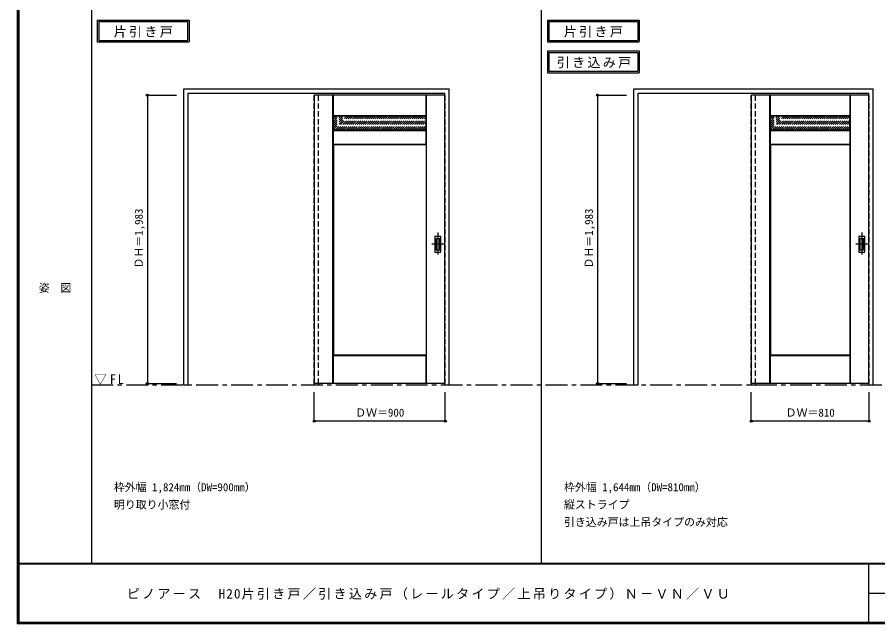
# Model space of a CAD drawing. Units: millimetres, scale not verified. Extents: x -6000 to 5700, y -4307 to 4260.
# Drawn here: x -6000 to -87, y -4205 to -36 of the extents above; entities that cross this region are included whole.
import ezdxf
from ezdxf.enums import TextEntityAlignment as Align

# ---------------------------------------------------------------- set-up
doc = ezdxf.new("R2010")
doc.units = ezdxf.units.MM
doc.header["$LTSCALE"] = 30
doc.header["$PDMODE"] = 32
doc.header["$PDSIZE"] = 15
doc.linetypes.add('CHAIN1', pattern=[8, 5, -1, 1, -1])
doc.linetypes.add('DASHED1', pattern=[1.8, 1.2, -0.6])
for name, color, linetype in [('0-1_通り芯', 4, 'CHAIN1'), ('0-2_扉', 4, 'DASHED1'), ('0-3_仕上げ', 7, 'Continuous'), ('0-4_枠', 3, 'Continuous'), ('0-6_引手', 3, 'Continuous'), ('0-A_文字', 7, 'Continuous'), ('0-B_寸法', 7, 'Continuous'), ('0-C_ハッチ', 4, 'DASHED1'), ('F-1_枠', 6, 'Continuous'), ('F-A_文字', 7, 'Continuous')]:
    doc.layers.add(name, color=color, linetype=linetype)
doc.styles.add('ＭＳ ゴシック', font='')
doc.styles.get('ＭＳ ゴシック').set_extended_font_data('MS Gothic')

msp = doc.modelspace()

# ---------------------------------------------------------------- linework, layer by layer
at = {"layer": '0-1_通り芯'}
for p, q in [((-3109.75, -1515.5), (-3109.75, -1677.5)), ((-197.25, -1515.5), (-197.25, -1677.5)), ((-3068.75, -1596.5), (-3150.75, -1596.5)), ((-156.25, -1596.5), (-238.25, -1596.5))]:
    msp.add_line(p, q, dxfattribs=at)
at = {"layer": '0-1_通り芯', "color": 7}
msp.add_line((-5490, -2562.5), (5690, -2562.5), dxfattribs=at)
at = {"layer": '0-2_扉'}
for p, q in [((-3958.75, -571), (-3958.75, -575)), ((-3061.75, -571), (-3058.75, -571)), ((-3058.75, -2554), (-3058.75, -571)), ((-956.25, -571), (-956.25, -575)), ((-149.25, -571), (-146.25, -571)), ((-3061.75, -2554), (-3058.75, -2554))]:
    msp.add_line(p, q, dxfattribs=at)
at = {"layer": '0-2_扉', "color": 3, "linetype": 'Continuous'}
for p, q in [((-3061.75, -571), (-3958.75, -571)), ((-3958.75, -571), (-3958.75, -2554)), ((-956.25, -571), (-956.25, -2554)), ((-149.25, -571), (-956.25, -571)), ((-3061.75, -2554), (-3958.75, -2554)), ((-149.25, -2554), (-956.25, -2554))]:
    msp.add_line(p, q, dxfattribs=at)
at = {"layer": '0-2_扉'}
msp.add_lwpolyline([(-149.25, -2554), (-146.25, -2554), (-146.25, -571)], dxfattribs=at)
at = {"layer": '0-3_仕上げ'}
for p, q in [((-3830.75, -2554), (-3830.75, -571)), ((-3829.25, -714), (-3829.25, -571)), ((-3827.75, -712.5), (-3827.75, -571)), ((-3189.75, -712.5), (-3189.75, -571)), ((-3188.25, -714), (-3188.25, -571)), ((-3186.75, -2554), (-3186.75, -571)), ((-828.25, -2554), (-828.25, -571)), ((-826.75, -714), (-826.75, -571)), ((-825.25, -712.5), (-825.25, -571)), ((-277.25, -712.5), (-277.25, -571)), ((-275.75, -714), (-275.75, -571)), ((-274.25, -2554), (-274.25, -571)), ((-3827.75, -712.5), (-3829.25, -714)), ((-3826.75, -716.5), (-3829.25, -714)), ((-3189.75, -712.5), (-3827.75, -712.5)), ((-824.25, -716.5), (-826.75, -714)), ((-3829.25, -909), (-3829.25, -814)), ((-3827.75, -907.5), (-3827.75, -815.5)), ((-3189.75, -815.5), (-3827.75, -815.5)), ((-3190.75, -811.5), (-3188.25, -814)), ((-3189.75, -815.5), (-3188.25, -814)), ((-3189.75, -907.5), (-3189.75, -815.5)), ((-3188.25, -909), (-3188.25, -814)), ((-826.75, -909), (-826.75, -814)), ((-825.25, -907.5), (-825.25, -815.5)), ((-277.25, -815.5), (-825.25, -815.5)), ((-278.25, -811.5), (-275.75, -814)), ((-277.25, -815.5), (-275.75, -814)), ((-277.25, -907.5), (-277.25, -815.5)), ((-275.75, -909), (-275.75, -814)), ((-3827.75, -907.5), (-3829.25, -909)), ((-3826.75, -911.5), (-3829.25, -909)), ((-3827.75, -907.5), (-3189.75, -907.5)), ((-825.25, -907.5), (-826.75, -909)), ((-824.25, -911.5), (-826.75, -909)), ((-825.25, -907.5), (-277.25, -907.5)), ((-3829.25, -2554), (-3829.25, -2361)), ((-3827.75, -2554), (-3827.75, -2362.5)), ((-3189.75, -2362.5), (-3827.75, -2362.5)), ((-3190.75, -2358.5), (-3188.25, -2361)), ((-3189.75, -2362.5), (-3188.25, -2361)), ((-3189.75, -2554), (-3189.75, -2362.5)), ((-3188.25, -2554), (-3188.25, -2361)), ((-826.75, -2554), (-826.75, -2361)), ((-277.25, -2362.5), (-825.25, -2362.5)), ((-825.25, -2554), (-825.25, -2362.5)), ((-278.25, -2358.5), (-275.75, -2361)), ((-277.25, -2362.5), (-275.75, -2361)), ((-277.25, -2554), (-277.25, -2362.5)), ((-275.75, -2554), (-275.75, -2361))]:
    msp.add_line(p, q, dxfattribs=at)
at = {"layer": '0-3_仕上げ', "color": 3}
for p, q in [((-3826.75, -811.5), (-3826.75, -716.5)), ((-3190.75, -716.5), (-3826.75, -716.5)), ((-3190.75, -811.5), (-3190.75, -716.5)), ((-278.25, -716.5), (-824.25, -716.5)), ((-824.25, -811.5), (-824.25, -716.5)), ((-278.25, -811.5), (-278.25, -716.5)), ((-3190.75, -811.5), (-3826.75, -811.5)), ((-278.25, -811.5), (-824.25, -811.5)), ((-3826.75, -911.5), (-3826.75, -2358.5)), ((-824.25, -911.5), (-824.25, -2358.5)), ((-3190.75, -2358.5), (-3826.75, -2358.5)), ((-278.25, -2358.5), (-824.25, -2358.5))]:
    msp.add_line(p, q, dxfattribs=at)
at = {"layer": '0-3_仕上げ'}
for points in [[(-3189.75, -712.5), (-3188.25, -714), (-3190.75, -716.5)], [(-277.25, -712.5), (-825.25, -712.5), (-826.75, -714)], [(-277.25, -712.5), (-275.75, -714), (-278.25, -716.5)], [(-3827.75, -815.5), (-3829.25, -814), (-3826.75, -811.5)], [(-825.25, -815.5), (-826.75, -814), (-824.25, -811.5)], [(-3189.75, -907.5), (-3188.25, -909), (-3190.75, -911.5)], [(-277.25, -907.5), (-275.75, -909), (-278.25, -911.5)], [(-3827.75, -2362.5), (-3829.25, -2361), (-3826.75, -2358.5)], [(-825.25, -2362.5), (-826.75, -2361), (-824.25, -2358.5)]]:
    msp.add_lwpolyline(points, dxfattribs=at)
at = {"layer": '0-3_仕上げ', "color": 3}
for points in [[(-3826.75, -911.5), (-3190.75, -911.5), (-3190.75, -2358.5)], [(-824.25, -911.5), (-278.25, -911.5), (-278.25, -2358.5)]]:
    msp.add_lwpolyline(points, dxfattribs=at)
at = {"layer": '0-4_枠'}
for p, q in [((-4855.75, -2562.5), (-4855.75, -527.5)), ((-4855.75, -527.5), (-3031.75, -527.5)), ((-3031.75, -2562.5), (-3031.75, -527.5)), ((-1763.25, -2562.5), (-1763.25, -527.5)), ((-1763.25, -527.5), (-119.25, -527.5)), ((-119.25, -2562.5), (-119.25, -527.5)), ((-4825.75, -557.5), (-3061.75, -557.5)), ((-4825.75, -2562.5), (-4825.75, -557.5)), ((-3061.75, -2562.5), (-3061.75, -557.5)), ((-1733.25, -557.5), (-149.25, -557.5)), ((-1733.25, -2562.5), (-1733.25, -557.5)), ((-149.25, -2562.5), (-149.25, -557.5)), ((-4855.75, -2562.5), (-4825.75, -2562.5)), ((-3958.75, -2554), (-3958.75, -2562.5)), ((-3958.75, -2562.5), (-3928.75, -2562.5)), ((-3928.75, -2554), (-3928.75, -2562.5)), ((-3061.75, -2562.5), (-3031.75, -2562.5)), ((-1763.25, -2562.5), (-1733.25, -2562.5)), ((-956.25, -2554), (-956.25, -2562.5)), ((-956.25, -2562.5), (-926.25, -2562.5)), ((-926.25, -2554), (-926.25, -2562.5)), ((-149.25, -2562.5), (-119.25, -2562.5))]:
    msp.add_line(p, q, dxfattribs=at)
at = {"layer": '0-4_枠', "color": 4, "linetype": 'DASHED1'}
for p, q in [((-3958.75, -2554), (-3958.75, -557.5)), ((-3928.75, -2554), (-3928.75, -557.5)), ((-956.25, -2554), (-956.25, -557.5)), ((-926.25, -2554), (-926.25, -557.5))]:
    msp.add_line(p, q, dxfattribs=at)
at = {"layer": '0-6_引手'}
for p, q in [((-3130.75, -1543), (-3130.75, -1650)), ((-3129.25, -1541.5), (-3090.25, -1541.5)), ((-3088.75, -1650), (-3088.75, -1543)), ((-218.25, -1543), (-218.25, -1650)), ((-216.75, -1541.5), (-177.75, -1541.5)), ((-176.25, -1650), (-176.25, -1543)), ((-3129.25, -1651.5), (-3090.25, -1651.5)), ((-216.75, -1651.5), (-177.75, -1651.5))]:
    msp.add_line(p, q, dxfattribs=at)
at = {"layer": '0-6_引手', "color": 7}
for p, q in [((-3122.25, -1559), (-3122.25, -1634)), ((-3120.75, -1557.5), (-3098.75, -1557.5)), ((-3097.25, -1634), (-3097.25, -1559)), ((-209.75, -1559), (-209.75, -1634)), ((-208.25, -1557.5), (-186.25, -1557.5)), ((-184.75, -1634), (-184.75, -1559)), ((-3120.75, -1635.5), (-3098.75, -1635.5)), ((-208.25, -1635.5), (-186.25, -1635.5))]:
    msp.add_line(p, q, dxfattribs=at)
at = {"layer": '0-6_引手'}
for centre, start, end in [((-3129.25, -1543), 90, 180), ((-3090.25, -1543), 0, 90), ((-216.75, -1543), 90, 180), ((-177.75, -1543), 0, 90), ((-3129.25, -1650), 180, 270), ((-3090.25, -1650), 270, 0), ((-216.75, -1650), 180, 270), ((-177.75, -1650), 270, 0)]:
    msp.add_arc(centre, 1.5, start, end, dxfattribs=at)
at = {"layer": '0-6_引手', "color": 7}
for centre, start, end in [((-3120.75, -1559), 90, 180), ((-3098.75, -1559), 0, 90), ((-208.25, -1559), 90, 180), ((-186.25, -1559), 0, 90), ((-3120.75, -1634), 180, 270), ((-3098.75, -1634), 270, 0), ((-208.25, -1634), 180, 270), ((-186.25, -1634), 270, 0)]:
    msp.add_arc(centre, 1.5, start, end, dxfattribs=at)
at = {"layer": '0-A_文字'}
for p, q in [((-5450, -55.5), (-5450, -205.5)), ((-2357.5, -55.5), (-2357.5, -205.5)), ((-5440, -65.5), (-5440, -195.5)), ((-5440, -65.5), (-4828.97, -65.5)), ((-4828.97, -65.5), (-4828.97, -195.5)), ((-2347.5, -65.5), (-2347.5, -195.5)), ((-2347.5, -65.5), (-1736.47, -65.5)), ((-1736.47, -65.5), (-1736.47, -195.5)), ((-5450, -205.5), (-4818.97, -205.5)), ((-5440, -195.5), (-4828.97, -195.5)), ((-2357.5, -205.5), (-1726.47, -205.5)), ((-2347.5, -195.5), (-1736.47, -195.5)), ((-2357.5, -266.97), (-2357.5, -416.97)), ((-2347.5, -276.97), (-2347.5, -406.97)), ((-2347.5, -276.97), (-1736.47, -276.97)), ((-1736.47, -276.97), (-1736.47, -406.97)), ((-2347.5, -406.97), (-1736.47, -406.97)), ((-2357.5, -416.97), (-1726.47, -416.97))]:
    msp.add_line(p, q, dxfattribs=at)
for points in [[(-5450, -55.5), (-4818.97, -55.5), (-4818.97, -205.5)], [(-2357.5, -55.5), (-1726.47, -55.5), (-1726.47, -205.5)], [(-2357.5, -266.97), (-1726.47, -266.97), (-1726.47, -416.97)]]:
    msp.add_lwpolyline(points, dxfattribs=at)
at = {"layer": '0-B_寸法', "color": 4}
for p, q in [((-5105.75, -571), (-5105.75, -2554)), ((-5105.75, -571), (-4905.75, -571)), ((-2013.25, -571), (-2013.25, -2554)), ((-2013.25, -571), (-1813.25, -571)), ((-5105.75, -2554), (-4905.75, -2554)), ((-2013.25, -2554), (-1813.25, -2554)), ((-3958.75, -2812.5), (-3958.75, -2612.5)), ((-3058.75, -2812.5), (-3058.75, -2612.5)), ((-956.25, -2812.5), (-956.25, -2612.5)), ((-146.25, -2812.5), (-146.25, -2612.5)), ((-3058.75, -2812.5), (-3958.75, -2812.5)), ((-146.25, -2812.5), (-956.25, -2812.5))]:
    msp.add_line(p, q, dxfattribs=at)
at = {"layer": '0-B_寸法'}
for p in [(-5105.75, -571), (-2013.25, -571), (-5105.75, -2554), (-2013.25, -2554), (-3958.75, -2812.5), (-3058.75, -2812.5), (-956.25, -2812.5), (-146.25, -2812.5)]:
    msp.add_point(p, dxfattribs=at)
at = {"layer": '0-C_ハッチ'}
for p, q in [((-3826.75, -737.3), (-3805.95, -716.5)), ((-3826.75, -751.44), (-3791.81, -716.5)), ((-3826.75, -779.73), (-3763.52, -716.5)), ((-3826.75, -793.87), (-3749.38, -716.5)), ((-3826.75, -808.01), (-3735.24, -716.5)), ((-3826.75, -765.58), (-3777.67, -716.5)), ((-3826.75, -723.16), (-3820.09, -716.5)), ((-3816.1, -811.5), (-3721.1, -716.5)), ((-3801.96, -811.5), (-3706.96, -716.5)), ((-3787.81, -811.5), (-3692.81, -716.5)), ((-3773.67, -811.5), (-3678.67, -716.5)), ((-3759.53, -811.5), (-3664.53, -716.5)), ((-3745.39, -811.5), (-3650.39, -716.5)), ((-3731.25, -811.5), (-3636.25, -716.5)), ((-3717.1, -811.5), (-3622.1, -716.5)), ((-3702.96, -811.5), (-3607.96, -716.5)), ((-3688.82, -811.5), (-3593.82, -716.5)), ((-3674.68, -811.5), (-3579.68, -716.5)), ((-3660.53, -811.5), (-3565.53, -716.5)), ((-3646.39, -811.5), (-3551.39, -716.5)), ((-3632.25, -811.5), (-3537.25, -716.5)), ((-3618.11, -811.5), (-3523.11, -716.5)), ((-3603.97, -811.5), (-3508.97, -716.5)), ((-3589.82, -811.5), (-3494.82, -716.5)), ((-3575.68, -811.5), (-3480.68, -716.5)), ((-3561.54, -811.5), (-3466.54, -716.5)), ((-3547.4, -811.5), (-3452.4, -716.5)), ((-3533.26, -811.5), (-3438.26, -716.5)), ((-3519.11, -811.5), (-3424.11, -716.5)), ((-3504.97, -811.5), (-3409.97, -716.5)), ((-3490.83, -811.5), (-3395.83, -716.5)), ((-3476.69, -811.5), (-3381.69, -716.5)), ((-3462.54, -811.5), (-3367.54, -716.5)), ((-3448.4, -811.5), (-3353.4, -716.5)), ((-3434.26, -811.5), (-3339.26, -716.5)), ((-3420.12, -811.5), (-3325.12, -716.5)), ((-3405.98, -811.5), (-3310.98, -716.5)), ((-3391.83, -811.5), (-3296.83, -716.5)), ((-3377.69, -811.5), (-3282.69, -716.5)), ((-3363.55, -811.5), (-3268.55, -716.5)), ((-3349.41, -811.5), (-3254.41, -716.5)), ((-3335.27, -811.5), (-3240.27, -716.5)), ((-3321.12, -811.5), (-3226.12, -716.5)), ((-3306.98, -811.5), (-3211.98, -716.5)), ((-3292.84, -811.5), (-3197.84, -716.5)), ((-3278.7, -811.5), (-3190.75, -723.55)), ((-3264.55, -811.5), (-3190.75, -737.69)), ((-3250.41, -811.5), (-3190.75, -751.84)), ((-3236.27, -811.5), (-3190.75, -765.98)), ((-824.25, -737.3), (-803.45, -716.5)), ((-824.25, -751.44), (-789.31, -716.5)), ((-824.25, -779.73), (-761.02, -716.5)), ((-824.25, -793.87), (-746.88, -716.5)), ((-824.25, -808.01), (-732.74, -716.5)), ((-824.25, -765.58), (-775.17, -716.5)), ((-824.25, -723.16), (-817.59, -716.5)), ((-813.6, -811.5), (-718.6, -716.5)), ((-799.46, -811.5), (-704.46, -716.5)), ((-785.31, -811.5), (-690.31, -716.5)), ((-771.17, -811.5), (-676.17, -716.5)), ((-757.03, -811.5), (-662.03, -716.5)), ((-742.89, -811.5), (-647.89, -716.5)), ((-728.75, -811.5), (-633.75, -716.5)), ((-714.6, -811.5), (-619.6, -716.5)), ((-700.46, -811.5), (-605.46, -716.5)), ((-686.32, -811.5), (-591.32, -716.5)), ((-672.18, -811.5), (-577.18, -716.5)), ((-658.03, -811.5), (-563.03, -716.5)), ((-643.89, -811.5), (-548.89, -716.5)), ((-629.75, -811.5), (-534.75, -716.5)), ((-615.61, -811.5), (-520.61, -716.5)), ((-601.47, -811.5), (-506.47, -716.5)), ((-587.32, -811.5), (-492.32, -716.5)), ((-573.18, -811.5), (-478.18, -716.5)), ((-559.04, -811.5), (-464.04, -716.5)), ((-544.9, -811.5), (-449.9, -716.5)), ((-530.76, -811.5), (-435.76, -716.5)), ((-516.61, -811.5), (-421.61, -716.5)), ((-502.47, -811.5), (-407.47, -716.5)), ((-488.33, -811.5), (-393.33, -716.5)), ((-474.19, -811.5), (-379.19, -716.5)), ((-460.04, -811.5), (-365.04, -716.5)), ((-445.9, -811.5), (-350.9, -716.5)), ((-431.76, -811.5), (-336.76, -716.5)), ((-417.62, -811.5), (-322.62, -716.5)), ((-403.48, -811.5), (-308.48, -716.5)), ((-389.33, -811.5), (-294.33, -716.5)), ((-375.19, -811.5), (-280.19, -716.5)), ((-361.05, -811.5), (-278.25, -728.7)), ((-346.91, -811.5), (-278.25, -742.84)), ((-332.77, -811.5), (-278.25, -756.98)), ((-3222.13, -811.5), (-3190.75, -780.12)), ((-3207.99, -811.5), (-3190.75, -794.26)), ((-318.62, -811.5), (-278.25, -771.13)), ((-304.48, -811.5), (-278.25, -785.27)), ((-290.34, -811.5), (-278.25, -799.41))]:
    msp.add_line(p, q, dxfattribs=at)
at = {"layer": 'F-1_枠'}
for p, q in [((-6000, 4175), (-6000, -4205)), ((-5995, 4175), (-5995, -4205)), ((-5990, 4175), (-5990, -4205)), ((-5490, 4175), (-5490, -3790)), ((-2397.5, -3790), (-2397.5, 4175)), ((5700, -3790), (-6000, -3790)), ((5700, -3795), (-6000, -3795)), ((-150, -3795), (-150, -4195)), ((-150, -3995), (5690, -3995.01)), ((5700, -4195), (-6000, -4195)), ((5700, -4200), (-6000, -4200)), ((5700, -4205), (-6000, -4205))]:
    msp.add_line(p, q, dxfattribs=at)

# ---------------------------------------------------------------- texts
at = {"layer": '0-A_文字', "style": 'ＭＳ ゴシック'}
for s, p in [('枠外幅 1,824mm（DW=900mm）', (-5335.75, -3310)), ('枠外幅 1,644mm（DW=810mm）', (-2243.25, -3310)), ('明り取り小窓付', (-5335.75, -3430)), ('縦ストライプ', (-2243.25, -3430)), ('引き込み戸は上吊タイプのみ対応', (-2243.25, -3550))]:
    msp.add_text(s, height=54.99, dxfattribs=at).set_placement(p, align=Align.BOTTOM_LEFT)
at = {"layer": '0-A_文字', "char_height": 65.98, "attachment_point": 7, "style": 'ＭＳ ゴシック'}
for s, insert in [('\\T1.17;片引き戸', (-5336.98, -175.5)), ('\\T1.17;片引き戸', (-2244.48, -175.5)), ('\\T1.17;引き込み戸', (-2292.84, -386.97)), ('\\T1.26;\\W0.95;▽FL', (-5471.25, -2562.5))]:
    msp.add_mtext(s, dxfattribs=dict(at, insert=insert))
at = {"layer": '0-B_寸法', "style": 'ＭＳ ゴシック'}
for p in [(-5120.75, -1762.75), (-2028.25, -1762.75)]:
    msp.add_text('ＤＨ＝1,983', height=54.99, rotation=90, dxfattribs=at).set_placement(p, align=Align.BOTTOM_LEFT)
for s, p in [('ＤＷ＝900', (-3677.5, -2797.5)), ('ＤＷ＝810', (-720, -2797.5))]:
    msp.add_text(s, height=54.99, dxfattribs=at).set_placement(p, align=Align.BOTTOM_LEFT)
at = {"layer": 'F-A_文字', "style": 'ＭＳ ゴシック'}
msp.add_text('姿\u3000図', height=54.99, dxfattribs=at).set_placement((-5852.5, -1940.25), align=Align.BOTTOM_LEFT)
at = {"layer": 'F-A_文字', "insert": (-5247.55, -4040), "char_height": 65.98, "attachment_point": 7, "style": 'ＭＳ ゴシック'}
msp.add_mtext('\\T1.17;ピノアース\u3000H20片引き戸／引き込み戸（レールタイプ／上吊りタイプ）Ｎ－ＶＮ／ＶＵ', dxfattribs=at)

doc.saveas('drawing.dxf')
